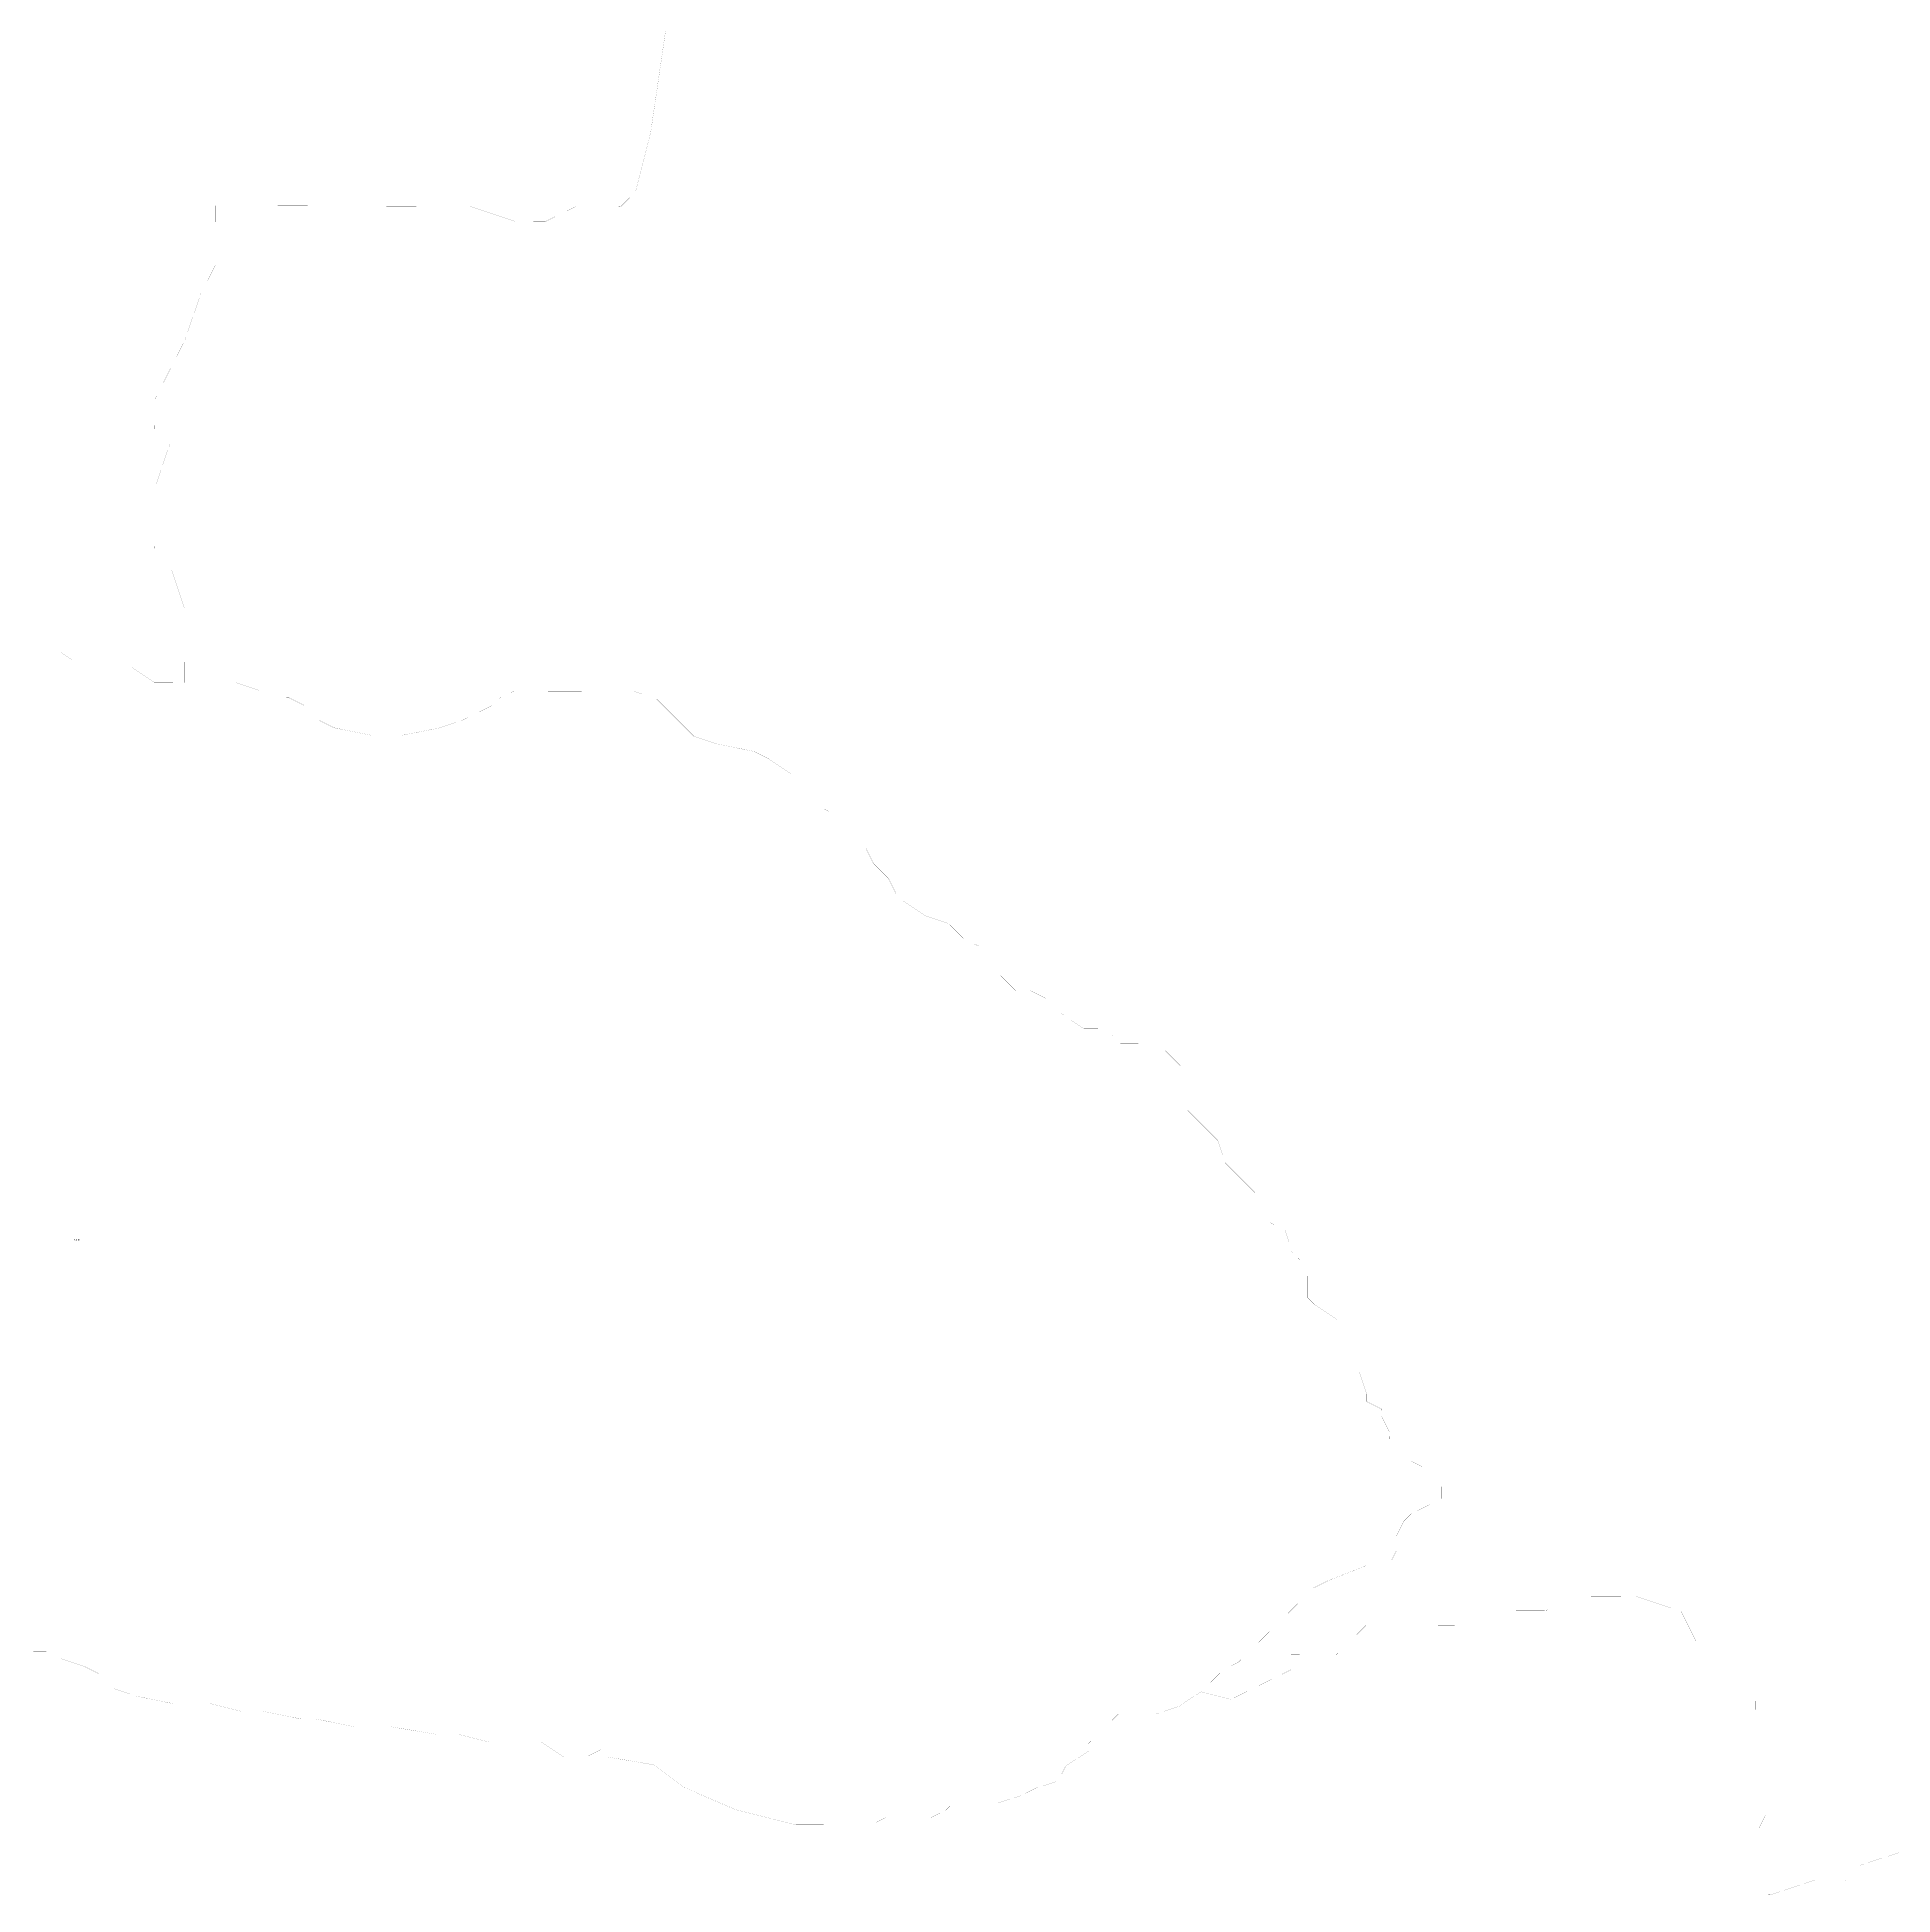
# Model space of a CAD drawing. Header units: metres. Extents: x 561401 to 594056, y 8460144 to 8508504.
# Drawn here: x 575632 to 580225, y 8478638 to 8483235 of the extents above; entities that cross this region are included whole.
import ezdxf
from ezdxf.enums import TextEntityAlignment as Align

# ---------------------------------------------------------------- set-up
doc = ezdxf.new("R2010")
doc.units = ezdxf.units.M
for name, color, linetype in [('1.2. AFECTADOS BASE GRAFICA SUNARP', 150, 'Continuous'), ('1.2. BASE GRAFICA SUNARP', 150, 'Continuous'), ('1.3 ETIQUETA P.E. Y U.C.', 1, 'Continuous')]:
    doc.layers.add(name, color=color, linetype=linetype)
doc.styles.add('Arial', font='arial.ttf', dxfattribs={"height": 1})

msp = doc.modelspace()

# ---------------------------------------------------------------- linework, layer by layer
at = {"layer": '1.2. AFECTADOS BASE GRAFICA SUNARP', "color": 64, "linetype": 'Continuous', "lineweight": -3, "const_width": 0.2}
msp.add_lwpolyline([(580256.1, 8478748), (580144.6, 8478711.5), (580107.4, 8478674.7), (580033.1, 8478674.9), (579921.7, 8478638.4), (579884.6, 8478638.5), (579884.7, 8478675.4), (579884.8, 8478712.3), (579885, 8478786), (579922.4, 8478859.7), (579885.5, 8478933.6), (579885.6, 8478970.4), (579885.8, 8479044.2), (579886, 8479118), (579812, 8479192), (579738, 8479266), (579701.1, 8479339.8), (579589.9, 8479377.1), (579515.7, 8479377.3), (579478.5, 8479377.4), (579404.3, 8479377.6), (579367.1, 8479340.9), (579292.8, 8479341.1), (579255.6, 8479304.3), (579181.4, 8479304.5), (579144.3, 8479304.6), (579107.1, 8479304.8), (579032.9, 8479305), (578958.7, 8479305.2), (578921.5, 8479305.3), (578847.1, 8479231.8), (578810, 8479231.9), (578735.7, 8479232.1), (578735.6, 8479195.2), (578661.3, 8479158.6), (578586.9, 8479121.9), (578512.8, 8479140.6), (578512.8, 8479140.6), (578457, 8479103.9), (578401.2, 8479085.6), (578345.6, 8479085.8), (578308.4, 8479085.9), (578271.2, 8479049.1), (578234, 8479012.3), (578233.9, 8478993.9), (578178.1, 8478957.2), (578159.5, 8478920.3), (578103.8, 8478902.1), (578066.6, 8478883.7), (578010.8, 8478865.5), (577955.2, 8478865.6), (577899.5, 8478865.8), (577880.9, 8478847.4), (577843.7, 8478829.1), (577825.2, 8478829.1), (577788, 8478829.3), (577769.5, 8478829.3), (577732.4, 8478829.4), (577695.2, 8478811.1), (577639.5, 8478811.3), (577583.8, 8478811.4), (577509.6, 8478811.6), (577435.4, 8478830.3), (577361.3, 8478849), (577231.5, 8478904.7), (577157.4, 8478960.2), (577046.1, 8478979), (577027.6, 8478997.5), (576990.5, 8478979.2), (576934.8, 8478979.3), (576879.2, 8479016.4), (576823.5, 8479016.5), (576749.3, 8479016.7), (576675.1, 8479035.4), (576619.5, 8479035.6), (576508.2, 8479054.3), (576415.4, 8479054.6), (576322.6, 8479073.3), (576285.5, 8479073.4), (576192.8, 8479092.1), (576137.1, 8479092.3), (576062.9, 8479111), (575970.1, 8479111.2), (575877.4, 8479130), (575821.8, 8479148.6), (575784.8, 8479185.5), (575747.7, 8479204.1), (575692.1, 8479222.7), (575655, 8479241.2), (575599.3, 8479241.4)], dxfattribs=at)
at = {"layer": '1.2. BASE GRAFICA SUNARP', "color": 64, "linetype": 'Continuous', "lineweight": -3, "const_width": 0.2}
for points in [[(575588.1, 8481768), (575662.2, 8481730.9), (575717.8, 8481693.9), (575754.9, 8481693.8), (575810.6, 8481693.6), (575829.2, 8481693.6), (575847.7, 8481693.5), (575866.2, 8481675), (575921.8, 8481638), (575996.1, 8481637.8), (575996.3, 8481711.5), (575996.6, 8481822.2), (575959.8, 8481932.9), (575922.8, 8481969.9), (575922.9, 8482006.8), (575923.2, 8482117.5), (575960.7, 8482228), (575923.6, 8482265), (575923.9, 8482338.8), (575961.2, 8482412.5), (575998.5, 8482486.1), (576036, 8482596.7), (576073.3, 8482670.4), (576073.5, 8482744.1), (576073.6, 8482781), (576073.7, 8482817.9), (576110.9, 8482817.8), (576148, 8482817.7), (576259.3, 8482817.4), (576333.6, 8482817.2), (576407.8, 8482816.9), (576482.1, 8482816.7), (576519.2, 8482816.6), (576593.4, 8482816.4), (576704.8, 8482816.1), (576816.1, 8482778.9), (576890.3, 8482778.6), (576964.7, 8482815.3), (577038.9, 8482815.1), (577076, 8482815), (577113.3, 8482851.8), (577150.8, 8482999.2), (577188.7, 8483257.3)], [(575599.3, 8479241.4), (575655, 8479241.2), (575692.1, 8479222.7), (575747.7, 8479204.1), (575784.8, 8479185.5), (575821.8, 8479148.6), (575877.4, 8479130), (575970.1, 8479111.2), (576062.9, 8479111), (576137.1, 8479092.3), (576192.8, 8479092.1), (576285.5, 8479073.4), (576322.6, 8479073.3), (576415.4, 8479054.6), (576508.2, 8479054.3), (576619.5, 8479035.6), (576675.1, 8479035.4), (576749.3, 8479016.7), (576823.5, 8479016.5), (576879.2, 8479016.4), (576934.8, 8478979.3), (576990.5, 8478979.2), (577027.6, 8478997.5), (577046.1, 8478979), (577157.4, 8478960.2), (577231.5, 8478904.7), (577361.3, 8478849), (577435.4, 8478830.3), (577509.6, 8478811.6), (577583.8, 8478811.4), (577639.5, 8478811.3), (577695.2, 8478811.1), (577732.4, 8478829.4), (577769.5, 8478829.3), (577788, 8478829.3), (577825.2, 8478829.1), (577843.7, 8478829.1), (577880.9, 8478847.4), (577899.5, 8478865.8), (577955.2, 8478865.6), (578010.8, 8478865.5), (578066.6, 8478883.7), (578103.8, 8478902.1), (578159.5, 8478920.3), (578178.1, 8478957.2), (578233.9, 8478993.9), (578234, 8479012.3), (578271.2, 8479049.1), (578308.4, 8479085.9), (578345.6, 8479085.8), (578401.2, 8479085.6), (578457, 8479103.9), (578512.8, 8479140.6), (578568.6, 8479195.7), (578605.8, 8479214.1), (578643, 8479250.8), (578680.2, 8479287.6), (578754.7, 8479361.2), (578791.9, 8479397.9), (578829.1, 8479416.3), (578922, 8479452.9), (578940.6, 8479452.8), (578977.7, 8479452.7), (578996.3, 8479489.5), (578996.5, 8479526.4), (579015.1, 8479563.2), (579033.7, 8479581.6), (579070.9, 8479599.9), (579108.1, 8479618.3), (579108.1, 8479636.7), (579108.3, 8479673.6), (579089.8, 8479692.1), (579071.2, 8479692.1), (579034.1, 8479710.7), (579015.6, 8479729.2), (578997.1, 8479747.7), (578978.6, 8479766.2), (578978.7, 8479784.6), (578960.2, 8479821.6), (578960.3, 8479840), (578923.2, 8479858.6), (578923.3, 8479877), (578904.9, 8479932.4), (578905, 8479969.3), (578886.6, 8480006.2), (578868.1, 8480043.2), (578849.6, 8480061.7), (578794, 8480098.7), (578775.5, 8480117.2), (578775.6, 8480154.1), (578775.8, 8480191), (578757.2, 8480191), (578757.3, 8480209.5), (578738.7, 8480228), (578720.4, 8480283.4), (578683.3, 8480301.9), (578664.8, 8480320.4), (578646.3, 8480338.9), (578646.4, 8480375.8), (578627.9, 8480394.3), (578590.9, 8480431.3), (578572.4, 8480449.8), (578554, 8480505.2), (578517, 8480542.2), (578480, 8480579.2), (578461.5, 8480616.1), (578461.6, 8480634.5), (578461.7, 8480689.9), (578424.7, 8480726.9), (578387.7, 8480745.4), (578350.6, 8480745.5), (578313.4, 8480745.6), (578294.9, 8480764.1), (578257.9, 8480782.7), (578220.7, 8480782.8), (578165.2, 8480819.9), (578128.2, 8480856.9), (578091.1, 8480875.4), (578054, 8480875.5), (578035.5, 8480894), (578017, 8480912.5), (577998.5, 8480949.5), (577961.5, 8480986.4), (577924.5, 8481005), (577887.4, 8481042), (577831.8, 8481060.6), (577776.2, 8481097.7), (577757.7, 8481116.2), (577739.3, 8481153.1), (577702.3, 8481190.1), (577683.8, 8481227), (577665.3, 8481245.5), (577646.8, 8481264), (577609.7, 8481264.1), (577591.2, 8481282.6), (577591.3, 8481319.5), (577554.2, 8481338.1), (577535.8, 8481375), (577498.8, 8481412), (577443.2, 8481449.1), (577406.1, 8481467.6), (577313.4, 8481486.3), (577257.8, 8481504.9), (577220.8, 8481541.9), (577165.2, 8481597.4), (577109.6, 8481616), (577053.9, 8481616.2), (577016.8, 8481616.3), (576961.1, 8481616.5), (576905.5, 8481616.6), (576849.8, 8481616.8), (576812.7, 8481616.9), (576775.5, 8481598.6), (576756.9, 8481580.2), (576682.5, 8481543.5), (576626.8, 8481525.2), (576533.9, 8481507.1), (576496.8, 8481507.2), (576459.7, 8481507.3), (576366.9, 8481526), (576329.9, 8481544.6), (576292.9, 8481581.6), (576255.8, 8481600.1), (576237.2, 8481600.2), (576200.1, 8481600.3), (576181.6, 8481618.8), (576126, 8481637.4), (576088.9, 8481637.5), (576033.2, 8481637.6), (575977.5, 8481637.8), (575921.8, 8481638), (575866.2, 8481675), (575866.2, 8481675), (575847.7, 8481693.5), (575829.2, 8481693.6), (575810.6, 8481693.6), (575754.9, 8481693.8), (575717.8, 8481693.9), (575662.2, 8481730.9), (575588.1, 8481768)]]:
    msp.add_lwpolyline(points, dxfattribs=at)

# ---------------------------------------------------------------- texts
at = {"layer": '1.3 ETIQUETA P.E. Y U.C.', "color": 1, "linetype": 'ByBlock', "lineweight": 13, "style": 'Arial'}
msp.add_text('40003901', height=2.5, dxfattribs=at).set_placement((575731.2, 8480259.1), align=Align.MIDDLE_CENTER)

doc.saveas('drawing.dxf')
